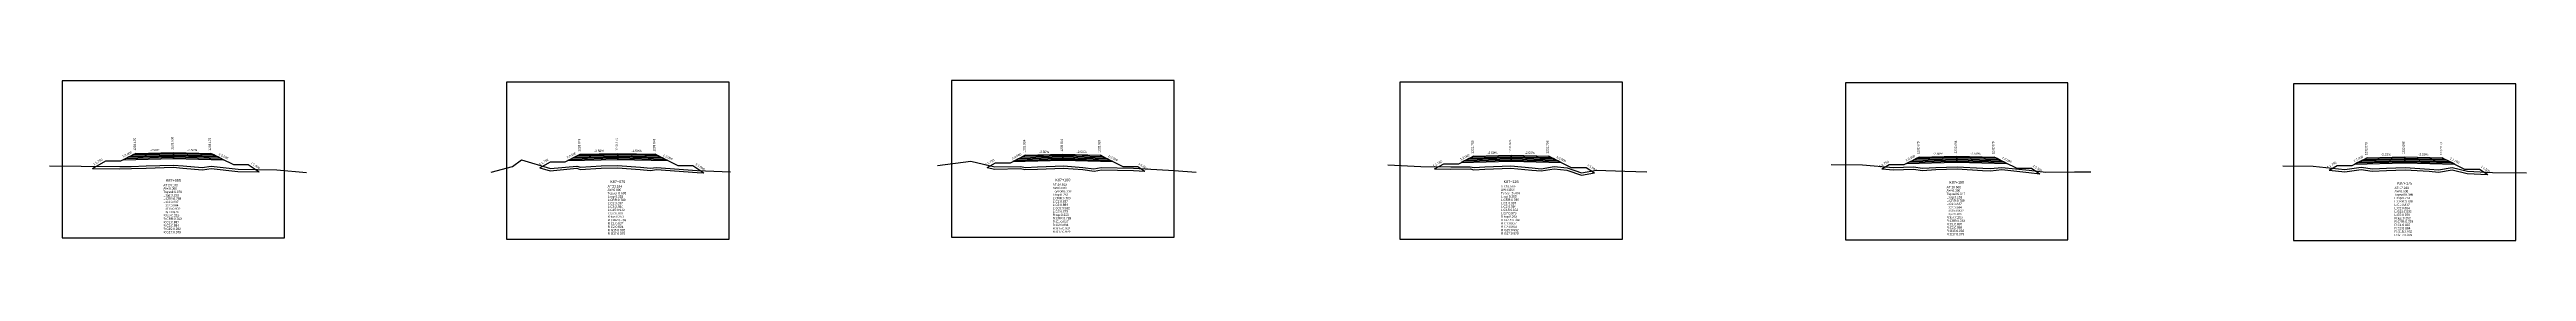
# Model space of a CAD drawing. Extents: x -7 to 78429, y 1189 to 1262.
# Drawn here: x 3635.9 to 3966.5, y 1221.5 to 1242.9 of the extents above; entities that cross this region are included whole.
import ezdxf
from ezdxf.enums import TextEntityAlignment as Align

# ---------------------------------------------------------------- set-up
doc = ezdxf.new("R2010")
doc.units = 0

msp = doc.modelspace()

# ---------------------------------------------------------------- linework, layer by layer
at = {"layer": 'A4_BORDER', "color": 7}
for points in [[(3637.628, 1221.872), (3667.328, 1221.872), (3667.328, 1242.872), (3637.628, 1242.872), (3637.628, 1221.872)], [(3696.939, 1221.701), (3726.639, 1221.701), (3726.639, 1242.701), (3696.939, 1242.701), (3696.939, 1221.701)], [(3756.344, 1221.943), (3786.044, 1221.943), (3786.044, 1242.943), (3756.344, 1242.943), (3756.344, 1221.943)], [(3816.176, 1221.709), (3845.876, 1221.709), (3845.876, 1242.709), (3816.176, 1242.709), (3816.176, 1221.709)], [(3875.652, 1221.606), (3905.352, 1221.606), (3905.352, 1242.606), (3875.652, 1242.606), (3875.652, 1221.606)], [(3935.44, 1221.501), (3965.14, 1221.501), (3965.14, 1242.501), (3935.44, 1242.501), (3935.44, 1221.501)]]:
    msp.add_lwpolyline(points, dxfattribs=at)
at = {"layer": 'CLEAR_GROUND', "color": 8}
for points in [[(3641.7, 1231.159), (3645.323, 1231.114), (3646.867, 1231.137), (3648.848, 1231.193), (3652.466, 1231.308), (3653.754, 1231.214), (3656.344, 1230.981), (3657.515, 1231.155), (3661.084, 1230.755), (3663.908, 1230.722)], [(3701.4, 1231.255), (3702.757, 1230.836), (3706.316, 1231.174), (3706.777, 1231.039), (3709.578, 1231.196), (3711.749, 1231.258), (3714.789, 1231.011), (3716.145, 1230.905), (3716.971, 1230.995), (3722.366, 1230.594), (3723.286, 1230.551)], [(3761.1, 1231.299), (3762.101, 1231.055), (3765.561, 1231.133), (3766.117, 1231.006), (3767.816, 1231.055), (3771.299, 1231.208), (3773.842, 1231.005), (3775.353, 1230.813), (3776.342, 1230.973), (3780.607, 1230.883), (3782.14, 1230.793)], [(3820.8, 1231.098), (3822.995, 1231.07), (3825.541, 1231.091), (3826.049, 1230.992), (3827.535, 1231.06), (3830.994, 1231.191), (3833.784, 1230.944), (3835.054, 1230.826), (3836.783, 1231.117), (3838.448, 1230.945), (3840.398, 1230.245), (3842.134, 1230.559)], [(3880.5, 1231.106), (3882.042, 1230.975), (3884.711, 1231.054), (3885.931, 1230.894), (3887.728, 1231.001), (3890.556, 1231.094), (3893.958, 1230.897), (3894.994, 1230.828), (3896.541, 1231.002), (3900.133, 1230.616), (3901.587, 1230.456)], [(3940.2, 1230.95), (3942.313, 1230.722), (3944.489, 1231.01), (3945.963, 1230.813), (3947.865, 1230.905), (3950.368, 1230.99), (3953.572, 1230.775), (3954.801, 1230.65), (3956.635, 1230.969), (3958.628, 1230.503), (3961.372, 1230.351)]]:
    msp.add_lwpolyline(points, dxfattribs=at)
at = {"layer": 'DESIGN_ROAD_TRIMMED', "color": 1}
for points in [[(3641.7, 1231.159), (3643.478, 1232.175), (3645.478, 1232.175), (3647.478, 1233.175), (3647.478, 1233.175), (3647.373, 1233.122), (3647.373, 1233.122), (3647.057, 1232.964), (3647.057, 1232.964), (3646.741, 1232.807), (3646.741, 1232.807), (3646.426, 1232.649), (3646.426, 1232.649), (3646.11, 1232.491), (3646.11, 1232.491), (3645.794, 1232.333), (3652.478, 1232.5), (3652.478, 1232.65), (3652.478, 1232.65), (3652.478, 1232.8), (3652.478, 1232.8), (3652.478, 1232.95), (3652.478, 1232.95), (3652.478, 1233.1), (3652.478, 1233.1), (3652.478, 1233.25), (3652.478, 1233.25), (3652.478, 1233.3), (3652.478, 1233.3), (3652.478, 1233.3), (3652.478, 1233.3), (3652.478, 1233.3), (3652.478, 1233.25), (3652.478, 1233.25), (3652.478, 1233.1), (3652.478, 1233.1), (3652.478, 1232.95), (3652.478, 1232.95), (3652.478, 1232.8), (3652.478, 1232.8), (3652.478, 1232.65), (3652.478, 1232.65), (3652.478, 1232.5), (3659.162, 1232.333), (3658.847, 1232.491), (3658.847, 1232.491), (3658.531, 1232.649), (3658.531, 1232.649), (3658.215, 1232.807), (3658.215, 1232.807), (3657.899, 1232.964), (3657.899, 1232.964), (3657.583, 1233.122), (3657.583, 1233.122), (3657.478, 1233.175), (3657.478, 1233.175), (3660.478, 1231.675), (3662.478, 1231.675), (3663.908, 1230.722)], [(3701.4, 1231.255), (3702.789, 1232.049), (3704.789, 1232.049), (3706.789, 1233.049), (3706.789, 1233.049), (3706.684, 1232.996), (3706.684, 1232.996), (3706.368, 1232.838), (3706.368, 1232.838), (3706.052, 1232.681), (3706.052, 1232.681), (3705.736, 1232.523), (3705.736, 1232.523), (3705.42, 1232.365), (3705.42, 1232.365), (3705.105, 1232.207), (3711.789, 1232.374), (3711.789, 1232.524), (3711.789, 1232.524), (3711.789, 1232.674), (3711.789, 1232.674), (3711.789, 1232.824), (3711.789, 1232.824), (3711.789, 1232.974), (3711.789, 1232.974), (3711.789, 1233.124), (3711.789, 1233.124), (3711.789, 1233.174), (3711.789, 1233.174), (3711.789, 1233.174), (3711.789, 1233.174), (3711.789, 1233.174), (3711.789, 1233.124), (3711.789, 1233.124), (3711.789, 1232.974), (3711.789, 1232.974), (3711.789, 1232.824), (3711.789, 1232.824), (3711.789, 1232.674), (3711.789, 1232.674), (3711.789, 1232.524), (3711.789, 1232.524), (3711.789, 1232.374), (3718.473, 1232.207), (3718.157, 1232.365), (3718.157, 1232.365), (3717.841, 1232.523), (3717.841, 1232.523), (3717.526, 1232.681), (3717.526, 1232.681), (3717.21, 1232.838), (3717.21, 1232.838), (3716.894, 1232.996), (3716.894, 1232.996), (3716.789, 1233.049), (3716.789, 1233.049), (3719.789, 1231.549), (3721.789, 1231.549), (3723.286, 1230.551)], [(3761.1, 1231.299), (3762.194, 1231.924), (3764.194, 1231.924), (3766.194, 1232.924), (3766.194, 1232.924), (3766.088, 1232.871), (3766.088, 1232.871), (3765.773, 1232.713), (3765.773, 1232.713), (3765.457, 1232.556), (3765.457, 1232.556), (3765.141, 1232.398), (3765.141, 1232.398), (3764.825, 1232.24), (3764.825, 1232.24), (3764.509, 1232.082), (3771.194, 1232.249), (3771.194, 1232.399), (3771.194, 1232.399), (3771.194, 1232.549), (3771.194, 1232.549), (3771.194, 1232.699), (3771.194, 1232.699), (3771.194, 1232.849), (3771.194, 1232.849), (3771.194, 1232.999), (3771.194, 1232.999), (3771.194, 1233.049), (3771.194, 1233.049), (3771.194, 1233.049), (3771.194, 1233.049), (3771.194, 1233.049), (3771.194, 1232.999), (3771.194, 1232.999), (3771.194, 1232.849), (3771.194, 1232.849), (3771.194, 1232.699), (3771.194, 1232.699), (3771.194, 1232.549), (3771.194, 1232.549), (3771.194, 1232.399), (3771.194, 1232.399), (3771.194, 1232.249), (3777.878, 1232.082), (3777.562, 1232.24), (3777.562, 1232.24), (3777.246, 1232.398), (3777.246, 1232.398), (3776.93, 1232.556), (3776.93, 1232.556), (3776.615, 1232.713), (3776.615, 1232.713), (3776.299, 1232.871), (3776.299, 1232.871), (3776.194, 1232.924), (3776.194, 1232.924), (3779.194, 1231.424), (3781.194, 1231.424), (3782.14, 1230.793)], [(3820.8, 1231.098), (3822.026, 1231.798), (3824.026, 1231.798), (3826.026, 1232.798), (3826.026, 1232.798), (3825.92, 1232.745), (3825.92, 1232.745), (3825.605, 1232.587), (3825.605, 1232.587), (3825.289, 1232.43), (3825.289, 1232.43), (3824.973, 1232.272), (3824.973, 1232.272), (3824.657, 1232.114), (3824.657, 1232.114), (3824.341, 1231.956), (3831.026, 1232.123), (3831.026, 1232.273), (3831.026, 1232.273), (3831.026, 1232.423), (3831.026, 1232.423), (3831.026, 1232.573), (3831.026, 1232.573), (3831.026, 1232.723), (3831.026, 1232.723), (3831.026, 1232.873), (3831.026, 1232.873), (3831.026, 1232.923), (3831.026, 1232.923), (3831.026, 1232.923), (3831.026, 1232.923), (3831.026, 1232.923), (3831.026, 1232.873), (3831.026, 1232.873), (3831.026, 1232.723), (3831.026, 1232.723), (3831.026, 1232.573), (3831.026, 1232.573), (3831.026, 1232.423), (3831.026, 1232.423), (3831.026, 1232.273), (3831.026, 1232.273), (3831.026, 1232.123), (3837.71, 1231.956), (3837.394, 1232.114), (3837.394, 1232.114), (3837.078, 1232.272), (3837.078, 1232.272), (3836.762, 1232.43), (3836.762, 1232.43), (3836.447, 1232.587), (3836.447, 1232.587), (3836.131, 1232.745), (3836.131, 1232.745), (3836.026, 1232.798), (3836.026, 1232.798), (3839.026, 1231.298), (3841.026, 1231.298), (3842.134, 1230.559)], [(3880.5, 1231.106), (3881.502, 1231.679), (3883.502, 1231.679), (3885.502, 1232.679), (3885.502, 1232.679), (3885.397, 1232.626), (3885.397, 1232.626), (3885.081, 1232.468), (3885.081, 1232.468), (3884.765, 1232.311), (3884.765, 1232.311), (3884.45, 1232.153), (3884.45, 1232.153), (3884.134, 1231.995), (3884.134, 1231.995), (3883.818, 1231.837), (3890.502, 1232.004), (3890.502, 1232.154), (3890.502, 1232.154), (3890.502, 1232.304), (3890.502, 1232.304), (3890.502, 1232.454), (3890.502, 1232.454), (3890.502, 1232.604), (3890.502, 1232.604), (3890.502, 1232.754), (3890.502, 1232.754), (3890.502, 1232.804), (3890.502, 1232.804), (3890.502, 1232.804), (3890.502, 1232.804), (3890.502, 1232.804), (3890.502, 1232.754), (3890.502, 1232.754), (3890.502, 1232.604), (3890.502, 1232.604), (3890.502, 1232.454), (3890.502, 1232.454), (3890.502, 1232.304), (3890.502, 1232.304), (3890.502, 1232.154), (3890.502, 1232.154), (3890.502, 1232.004), (3897.187, 1231.837), (3896.871, 1231.995), (3896.871, 1231.995), (3896.555, 1232.153), (3896.555, 1232.153), (3896.239, 1232.311), (3896.239, 1232.311), (3895.923, 1232.468), (3895.923, 1232.468), (3895.608, 1232.626), (3895.608, 1232.626), (3895.502, 1232.679), (3895.502, 1232.679), (3898.502, 1231.179), (3900.502, 1231.179), (3901.587, 1230.456)], [(3940.2, 1230.95), (3941.29, 1231.573), (3943.29, 1231.573), (3945.29, 1232.573), (3945.29, 1232.573), (3945.184, 1232.52), (3945.184, 1232.52), (3944.868, 1232.362), (3944.868, 1232.362), (3944.553, 1232.205), (3944.553, 1232.205), (3944.237, 1232.047), (3944.237, 1232.047), (3943.921, 1231.889), (3943.921, 1231.889), (3943.605, 1231.731), (3950.29, 1231.898), (3950.29, 1232.048), (3950.29, 1232.048), (3950.29, 1232.198), (3950.29, 1232.198), (3950.29, 1232.348), (3950.29, 1232.348), (3950.29, 1232.498), (3950.29, 1232.498), (3950.29, 1232.648), (3950.29, 1232.648), (3950.29, 1232.698), (3950.29, 1232.698), (3950.29, 1232.698), (3950.29, 1232.698), (3950.29, 1232.698), (3950.29, 1232.648), (3950.29, 1232.648), (3950.29, 1232.498), (3950.29, 1232.498), (3950.29, 1232.348), (3950.29, 1232.348), (3950.29, 1232.198), (3950.29, 1232.198), (3950.29, 1232.048), (3950.29, 1232.048), (3950.29, 1231.898), (3956.974, 1231.731), (3956.658, 1231.889), (3956.658, 1231.889), (3956.342, 1232.047), (3956.342, 1232.047), (3956.026, 1232.205), (3956.026, 1232.205), (3955.711, 1232.362), (3955.711, 1232.362), (3955.395, 1232.52), (3955.395, 1232.52), (3955.29, 1232.573), (3955.29, 1232.573), (3958.29, 1231.073), (3960.29, 1231.073), (3961.372, 1230.351)]]:
    msp.add_lwpolyline(points, dxfattribs=at)
at = {"layer": 'FINISHED_ROAD', "color": 2}
for points in [[(3643.478, 1232.175), (3645.478, 1232.175), (3647.478, 1233.175), (3647.478, 1233.175), (3652.478, 1233.3), (3657.478, 1233.175), (3657.478, 1233.175), (3660.478, 1231.675), (3662.478, 1231.675)], [(3702.789, 1232.049), (3704.789, 1232.049), (3706.789, 1233.049), (3706.789, 1233.049), (3711.789, 1233.174), (3716.789, 1233.049), (3716.789, 1233.049), (3719.789, 1231.549), (3721.789, 1231.549)], [(3762.194, 1231.924), (3764.194, 1231.924), (3766.194, 1232.924), (3766.194, 1232.924), (3771.194, 1233.049), (3776.194, 1232.924), (3776.194, 1232.924), (3779.194, 1231.424), (3781.194, 1231.424)], [(3822.026, 1231.798), (3824.026, 1231.798), (3826.026, 1232.798), (3826.026, 1232.798), (3831.026, 1232.923), (3836.026, 1232.798), (3836.026, 1232.798), (3839.026, 1231.298), (3841.026, 1231.298)], [(3881.502, 1231.679), (3883.502, 1231.679), (3885.502, 1232.679), (3885.502, 1232.679), (3890.502, 1232.804), (3895.502, 1232.679), (3895.502, 1232.679), (3898.502, 1231.179), (3900.502, 1231.179)], [(3941.29, 1231.573), (3943.29, 1231.573), (3945.29, 1232.573), (3945.29, 1232.573), (3950.29, 1232.698), (3955.29, 1232.573), (3955.29, 1232.573), (3958.29, 1231.073), (3960.29, 1231.073)]]:
    msp.add_lwpolyline(points, dxfattribs=at)
at = {"layer": 'LAYER_0', "color": 4}
for points in [[(3647.478, 1233.175), (3647.373, 1233.122), (3652.478, 1233.25), (3652.478, 1233.3)], [(3706.789, 1233.049), (3706.684, 1232.996), (3711.789, 1233.124), (3711.789, 1233.174)], [(3766.194, 1232.924), (3766.088, 1232.871), (3771.194, 1232.999), (3771.194, 1233.049)], [(3826.026, 1232.798), (3825.92, 1232.745), (3831.026, 1232.873), (3831.026, 1232.923)], [(3885.502, 1232.679), (3885.397, 1232.626), (3890.502, 1232.754), (3890.502, 1232.804)], [(3945.29, 1232.573), (3945.184, 1232.52), (3950.29, 1232.648), (3950.29, 1232.698)]]:
    msp.add_lwpolyline(points, dxfattribs=at)
at = {"layer": 'LAYER_1', "color": 4}
for points in [[(3647.373, 1233.122), (3647.057, 1232.964), (3652.478, 1233.1), (3652.478, 1233.25)], [(3706.684, 1232.996), (3706.368, 1232.838), (3711.789, 1232.974), (3711.789, 1233.124)], [(3766.088, 1232.871), (3765.773, 1232.713), (3771.194, 1232.849), (3771.194, 1232.999)], [(3825.92, 1232.745), (3825.605, 1232.587), (3831.026, 1232.723), (3831.026, 1232.873)], [(3885.397, 1232.626), (3885.081, 1232.468), (3890.502, 1232.604), (3890.502, 1232.754)], [(3945.184, 1232.52), (3944.868, 1232.362), (3950.29, 1232.498), (3950.29, 1232.648)]]:
    msp.add_lwpolyline(points, dxfattribs=at)
at = {"layer": 'LAYER_10', "color": 6}
for points in [[(3658.531, 1232.649), (3658.847, 1232.491), (3652.478, 1232.65), (3652.478, 1232.8)], [(3717.841, 1232.523), (3718.157, 1232.365), (3711.789, 1232.524), (3711.789, 1232.674)], [(3777.246, 1232.398), (3777.562, 1232.24), (3771.194, 1232.399), (3771.194, 1232.549)], [(3837.078, 1232.272), (3837.394, 1232.114), (3831.026, 1232.273), (3831.026, 1232.423)], [(3896.555, 1232.153), (3896.871, 1231.995), (3890.502, 1232.154), (3890.502, 1232.304)], [(3956.342, 1232.047), (3956.658, 1231.889), (3950.29, 1232.048), (3950.29, 1232.198)]]:
    msp.add_lwpolyline(points, dxfattribs=at)
at = {"layer": 'LAYER_11', "color": 6}
for points in [[(3658.847, 1232.491), (3659.162, 1232.333), (3652.478, 1232.5), (3652.478, 1232.65)], [(3718.157, 1232.365), (3718.473, 1232.207), (3711.789, 1232.374), (3711.789, 1232.524)], [(3777.562, 1232.24), (3777.878, 1232.082), (3771.194, 1232.249), (3771.194, 1232.399)], [(3837.394, 1232.114), (3837.71, 1231.956), (3831.026, 1232.123), (3831.026, 1232.273)], [(3896.871, 1231.995), (3897.187, 1231.837), (3890.502, 1232.004), (3890.502, 1232.154)], [(3956.658, 1231.889), (3956.974, 1231.731), (3950.29, 1231.898), (3950.29, 1232.048)]]:
    msp.add_lwpolyline(points, dxfattribs=at)
at = {"layer": 'LAYER_2', "color": 4}
for points in [[(3647.057, 1232.964), (3646.741, 1232.807), (3652.478, 1232.95), (3652.478, 1233.1)], [(3706.368, 1232.838), (3706.052, 1232.681), (3711.789, 1232.824), (3711.789, 1232.974)], [(3765.773, 1232.713), (3765.457, 1232.556), (3771.194, 1232.699), (3771.194, 1232.849)], [(3825.605, 1232.587), (3825.289, 1232.43), (3831.026, 1232.573), (3831.026, 1232.723)], [(3885.081, 1232.468), (3884.765, 1232.311), (3890.502, 1232.454), (3890.502, 1232.604)], [(3944.868, 1232.362), (3944.553, 1232.205), (3950.29, 1232.348), (3950.29, 1232.498)]]:
    msp.add_lwpolyline(points, dxfattribs=at)
at = {"layer": 'LAYER_3', "color": 4}
for points in [[(3646.741, 1232.807), (3646.426, 1232.649), (3652.478, 1232.8), (3652.478, 1232.95)], [(3706.052, 1232.681), (3705.736, 1232.523), (3711.789, 1232.674), (3711.789, 1232.824)], [(3765.457, 1232.556), (3765.141, 1232.398), (3771.194, 1232.549), (3771.194, 1232.699)], [(3825.289, 1232.43), (3824.973, 1232.272), (3831.026, 1232.423), (3831.026, 1232.573)], [(3884.765, 1232.311), (3884.45, 1232.153), (3890.502, 1232.304), (3890.502, 1232.454)], [(3944.553, 1232.205), (3944.237, 1232.047), (3950.29, 1232.198), (3950.29, 1232.348)]]:
    msp.add_lwpolyline(points, dxfattribs=at)
at = {"layer": 'LAYER_4', "color": 4}
for points in [[(3646.426, 1232.649), (3646.11, 1232.491), (3652.478, 1232.65), (3652.478, 1232.8)], [(3705.736, 1232.523), (3705.42, 1232.365), (3711.789, 1232.524), (3711.789, 1232.674)], [(3765.141, 1232.398), (3764.825, 1232.24), (3771.194, 1232.399), (3771.194, 1232.549)], [(3824.973, 1232.272), (3824.657, 1232.114), (3831.026, 1232.273), (3831.026, 1232.423)], [(3884.45, 1232.153), (3884.134, 1231.995), (3890.502, 1232.154), (3890.502, 1232.304)], [(3944.237, 1232.047), (3943.921, 1231.889), (3950.29, 1232.048), (3950.29, 1232.198)]]:
    msp.add_lwpolyline(points, dxfattribs=at)
at = {"layer": 'LAYER_5', "color": 4}
for points in [[(3646.11, 1232.491), (3645.794, 1232.333), (3652.478, 1232.5), (3652.478, 1232.65)], [(3705.42, 1232.365), (3705.105, 1232.207), (3711.789, 1232.374), (3711.789, 1232.524)], [(3764.825, 1232.24), (3764.509, 1232.082), (3771.194, 1232.249), (3771.194, 1232.399)], [(3824.657, 1232.114), (3824.341, 1231.956), (3831.026, 1232.123), (3831.026, 1232.273)], [(3884.134, 1231.995), (3883.818, 1231.837), (3890.502, 1232.004), (3890.502, 1232.154)], [(3943.921, 1231.889), (3943.605, 1231.731), (3950.29, 1231.898), (3950.29, 1232.048)]]:
    msp.add_lwpolyline(points, dxfattribs=at)
at = {"layer": 'LAYER_6', "color": 6}
for points in [[(3657.478, 1233.175), (3657.583, 1233.122), (3652.478, 1233.25), (3652.478, 1233.3)], [(3716.789, 1233.049), (3716.894, 1232.996), (3711.789, 1233.124), (3711.789, 1233.174)], [(3776.194, 1232.924), (3776.299, 1232.871), (3771.194, 1232.999), (3771.194, 1233.049)], [(3836.026, 1232.798), (3836.131, 1232.745), (3831.026, 1232.873), (3831.026, 1232.923)], [(3895.502, 1232.679), (3895.608, 1232.626), (3890.502, 1232.754), (3890.502, 1232.804)], [(3955.29, 1232.573), (3955.395, 1232.52), (3950.29, 1232.648), (3950.29, 1232.698)]]:
    msp.add_lwpolyline(points, dxfattribs=at)
at = {"layer": 'LAYER_7', "color": 6}
for points in [[(3657.583, 1233.122), (3657.899, 1232.964), (3652.478, 1233.1), (3652.478, 1233.25)], [(3716.894, 1232.996), (3717.21, 1232.838), (3711.789, 1232.974), (3711.789, 1233.124)], [(3776.299, 1232.871), (3776.615, 1232.713), (3771.194, 1232.849), (3771.194, 1232.999)], [(3836.131, 1232.745), (3836.447, 1232.587), (3831.026, 1232.723), (3831.026, 1232.873)], [(3895.608, 1232.626), (3895.923, 1232.468), (3890.502, 1232.604), (3890.502, 1232.754)], [(3955.395, 1232.52), (3955.711, 1232.362), (3950.29, 1232.498), (3950.29, 1232.648)]]:
    msp.add_lwpolyline(points, dxfattribs=at)
at = {"layer": 'LAYER_8', "color": 6}
for points in [[(3657.899, 1232.964), (3658.215, 1232.807), (3652.478, 1232.95), (3652.478, 1233.1)], [(3717.21, 1232.838), (3717.526, 1232.681), (3711.789, 1232.824), (3711.789, 1232.974)], [(3776.615, 1232.713), (3776.93, 1232.556), (3771.194, 1232.699), (3771.194, 1232.849)], [(3836.447, 1232.587), (3836.762, 1232.43), (3831.026, 1232.573), (3831.026, 1232.723)], [(3895.923, 1232.468), (3896.239, 1232.311), (3890.502, 1232.454), (3890.502, 1232.604)], [(3955.711, 1232.362), (3956.026, 1232.205), (3950.29, 1232.348), (3950.29, 1232.498)]]:
    msp.add_lwpolyline(points, dxfattribs=at)
at = {"layer": 'LAYER_9', "color": 6}
for points in [[(3658.215, 1232.807), (3658.531, 1232.649), (3652.478, 1232.8), (3652.478, 1232.95)], [(3717.526, 1232.681), (3717.841, 1232.523), (3711.789, 1232.674), (3711.789, 1232.824)], [(3776.93, 1232.556), (3777.246, 1232.398), (3771.194, 1232.549), (3771.194, 1232.699)], [(3836.762, 1232.43), (3837.078, 1232.272), (3831.026, 1232.423), (3831.026, 1232.573)], [(3896.239, 1232.311), (3896.555, 1232.153), (3890.502, 1232.304), (3890.502, 1232.454)], [(3956.026, 1232.205), (3956.342, 1232.047), (3950.29, 1232.198), (3950.29, 1232.348)]]:
    msp.add_lwpolyline(points, dxfattribs=at)
at = {"layer": 'NATURAL_GROUND', "color": 3}
for points in [[(3635.946, 1231.523), (3640.163, 1231.478), (3645.322, 1231.414), (3646.86, 1231.437), (3648.839, 1231.493), (3652.472, 1231.608), (3653.778, 1231.513), (3656.335, 1231.283), (3657.509, 1231.457), (3661.102, 1231.055), (3666.275, 1230.994), (3670.221, 1230.634)], [(3694.898, 1230.664), (3697.722, 1231.437), (3698.945, 1232.329), (3702.788, 1231.14), (3706.345, 1231.478), (3706.812, 1231.341), (3709.565, 1231.496), (3711.757, 1231.558), (3714.813, 1231.31), (3716.141, 1231.206), (3716.966, 1231.296), (3722.384, 1230.893), (3726.821, 1230.689)], [(3754.481, 1231.574), (3758.916, 1232.14), (3762.134, 1231.356), (3765.592, 1231.434), (3766.147, 1231.307), (3767.805, 1231.355), (3771.305, 1231.509), (3773.873, 1231.303), (3775.348, 1231.116), (3776.321, 1231.274), (3780.619, 1231.183), (3786.064, 1230.863), (3789.009, 1230.664)], [(3814.552, 1231.63), (3818.953, 1231.421), (3822.996, 1231.37), (3825.569, 1231.391), (3826.072, 1231.293), (3827.523, 1231.36), (3831.002, 1231.491), (3833.812, 1231.243), (3835.043, 1231.128), (3836.774, 1231.42), (3838.516, 1231.24), (3840.424, 1230.555), (3842.427, 1230.917), (3846.191, 1230.775), (3849.152, 1230.708)], [(3873.722, 1231.677), (3877.938, 1231.626), (3882.05, 1231.275), (3884.726, 1231.355), (3885.941, 1231.195), (3887.714, 1231.301), (3890.559, 1231.394), (3893.976, 1231.196), (3894.987, 1231.129), (3896.54, 1231.304), (3900.165, 1230.914), (3902.376, 1230.671), (3906.224, 1230.706), (3908.406, 1230.706)], [(3934.045, 1231.518), (3938.085, 1231.481), (3942.31, 1231.024), (3944.49, 1231.313), (3945.976, 1231.114), (3947.853, 1231.205), (3950.373, 1231.29), (3953.598, 1231.074), (3954.791, 1230.953), (3956.644, 1231.275), (3958.671, 1230.801), (3962.033, 1230.615), (3966.544, 1230.565)]]:
    msp.add_lwpolyline(points, dxfattribs=at)
at = {"layer": 'STRUCTURE_LEFT', "color": 4}
for points in [[(3647.478, 1233.175), (3647.373, 1233.122), (3647.373, 1233.122), (3647.057, 1232.964), (3647.057, 1232.964), (3646.741, 1232.807), (3646.741, 1232.807), (3646.426, 1232.649), (3646.426, 1232.649), (3646.11, 1232.491), (3646.11, 1232.491), (3645.794, 1232.333), (3652.478, 1232.5), (3652.478, 1232.65), (3652.478, 1232.65), (3652.478, 1232.8), (3652.478, 1232.8), (3652.478, 1232.95), (3652.478, 1232.95), (3652.478, 1233.1), (3652.478, 1233.1), (3652.478, 1233.25), (3652.478, 1233.25), (3652.478, 1233.3), (3652.478, 1233.3)], [(3706.789, 1233.049), (3706.684, 1232.996), (3706.684, 1232.996), (3706.368, 1232.838), (3706.368, 1232.838), (3706.052, 1232.681), (3706.052, 1232.681), (3705.736, 1232.523), (3705.736, 1232.523), (3705.42, 1232.365), (3705.42, 1232.365), (3705.105, 1232.207), (3711.789, 1232.374), (3711.789, 1232.524), (3711.789, 1232.524), (3711.789, 1232.674), (3711.789, 1232.674), (3711.789, 1232.824), (3711.789, 1232.824), (3711.789, 1232.974), (3711.789, 1232.974), (3711.789, 1233.124), (3711.789, 1233.124), (3711.789, 1233.174), (3711.789, 1233.174)], [(3766.194, 1232.924), (3766.088, 1232.871), (3766.088, 1232.871), (3765.773, 1232.713), (3765.773, 1232.713), (3765.457, 1232.556), (3765.457, 1232.556), (3765.141, 1232.398), (3765.141, 1232.398), (3764.825, 1232.24), (3764.825, 1232.24), (3764.509, 1232.082), (3771.194, 1232.249), (3771.194, 1232.399), (3771.194, 1232.399), (3771.194, 1232.549), (3771.194, 1232.549), (3771.194, 1232.699), (3771.194, 1232.699), (3771.194, 1232.849), (3771.194, 1232.849), (3771.194, 1232.999), (3771.194, 1232.999), (3771.194, 1233.049), (3771.194, 1233.049)], [(3826.026, 1232.798), (3825.92, 1232.745), (3825.92, 1232.745), (3825.605, 1232.587), (3825.605, 1232.587), (3825.289, 1232.43), (3825.289, 1232.43), (3824.973, 1232.272), (3824.973, 1232.272), (3824.657, 1232.114), (3824.657, 1232.114), (3824.341, 1231.956), (3831.026, 1232.123), (3831.026, 1232.273), (3831.026, 1232.273), (3831.026, 1232.423), (3831.026, 1232.423), (3831.026, 1232.573), (3831.026, 1232.573), (3831.026, 1232.723), (3831.026, 1232.723), (3831.026, 1232.873), (3831.026, 1232.873), (3831.026, 1232.923), (3831.026, 1232.923)], [(3885.502, 1232.679), (3885.397, 1232.626), (3885.397, 1232.626), (3885.081, 1232.468), (3885.081, 1232.468), (3884.765, 1232.311), (3884.765, 1232.311), (3884.45, 1232.153), (3884.45, 1232.153), (3884.134, 1231.995), (3884.134, 1231.995), (3883.818, 1231.837), (3890.502, 1232.004), (3890.502, 1232.154), (3890.502, 1232.154), (3890.502, 1232.304), (3890.502, 1232.304), (3890.502, 1232.454), (3890.502, 1232.454), (3890.502, 1232.604), (3890.502, 1232.604), (3890.502, 1232.754), (3890.502, 1232.754), (3890.502, 1232.804), (3890.502, 1232.804)], [(3945.29, 1232.573), (3945.184, 1232.52), (3945.184, 1232.52), (3944.868, 1232.362), (3944.868, 1232.362), (3944.553, 1232.205), (3944.553, 1232.205), (3944.237, 1232.047), (3944.237, 1232.047), (3943.921, 1231.889), (3943.921, 1231.889), (3943.605, 1231.731), (3950.29, 1231.898), (3950.29, 1232.048), (3950.29, 1232.048), (3950.29, 1232.198), (3950.29, 1232.198), (3950.29, 1232.348), (3950.29, 1232.348), (3950.29, 1232.498), (3950.29, 1232.498), (3950.29, 1232.648), (3950.29, 1232.648), (3950.29, 1232.698), (3950.29, 1232.698)]]:
    msp.add_lwpolyline(points, dxfattribs=at)
at = {"layer": 'STRUCTURE_RIGHT', "color": 6}
for points in [[(3652.478, 1233.3), (3652.478, 1233.3), (3652.478, 1233.25), (3652.478, 1233.25), (3652.478, 1233.1), (3652.478, 1233.1), (3652.478, 1232.95), (3652.478, 1232.95), (3652.478, 1232.8), (3652.478, 1232.8), (3652.478, 1232.65), (3652.478, 1232.65), (3652.478, 1232.5), (3659.162, 1232.333), (3658.847, 1232.491), (3658.847, 1232.491), (3658.531, 1232.649), (3658.531, 1232.649), (3658.215, 1232.807), (3658.215, 1232.807), (3657.899, 1232.964), (3657.899, 1232.964), (3657.583, 1233.122), (3657.583, 1233.122), (3657.478, 1233.175)], [(3711.789, 1233.174), (3711.789, 1233.174), (3711.789, 1233.124), (3711.789, 1233.124), (3711.789, 1232.974), (3711.789, 1232.974), (3711.789, 1232.824), (3711.789, 1232.824), (3711.789, 1232.674), (3711.789, 1232.674), (3711.789, 1232.524), (3711.789, 1232.524), (3711.789, 1232.374), (3718.473, 1232.207), (3718.157, 1232.365), (3718.157, 1232.365), (3717.841, 1232.523), (3717.841, 1232.523), (3717.526, 1232.681), (3717.526, 1232.681), (3717.21, 1232.838), (3717.21, 1232.838), (3716.894, 1232.996), (3716.894, 1232.996), (3716.789, 1233.049)], [(3771.194, 1233.049), (3771.194, 1233.049), (3771.194, 1232.999), (3771.194, 1232.999), (3771.194, 1232.849), (3771.194, 1232.849), (3771.194, 1232.699), (3771.194, 1232.699), (3771.194, 1232.549), (3771.194, 1232.549), (3771.194, 1232.399), (3771.194, 1232.399), (3771.194, 1232.249), (3777.878, 1232.082), (3777.562, 1232.24), (3777.562, 1232.24), (3777.246, 1232.398), (3777.246, 1232.398), (3776.93, 1232.556), (3776.93, 1232.556), (3776.615, 1232.713), (3776.615, 1232.713), (3776.299, 1232.871), (3776.299, 1232.871), (3776.194, 1232.924)], [(3831.026, 1232.923), (3831.026, 1232.923), (3831.026, 1232.873), (3831.026, 1232.873), (3831.026, 1232.723), (3831.026, 1232.723), (3831.026, 1232.573), (3831.026, 1232.573), (3831.026, 1232.423), (3831.026, 1232.423), (3831.026, 1232.273), (3831.026, 1232.273), (3831.026, 1232.123), (3837.71, 1231.956), (3837.394, 1232.114), (3837.394, 1232.114), (3837.078, 1232.272), (3837.078, 1232.272), (3836.762, 1232.43), (3836.762, 1232.43), (3836.447, 1232.587), (3836.447, 1232.587), (3836.131, 1232.745), (3836.131, 1232.745), (3836.026, 1232.798)], [(3890.502, 1232.804), (3890.502, 1232.804), (3890.502, 1232.754), (3890.502, 1232.754), (3890.502, 1232.604), (3890.502, 1232.604), (3890.502, 1232.454), (3890.502, 1232.454), (3890.502, 1232.304), (3890.502, 1232.304), (3890.502, 1232.154), (3890.502, 1232.154), (3890.502, 1232.004), (3897.187, 1231.837), (3896.871, 1231.995), (3896.871, 1231.995), (3896.555, 1232.153), (3896.555, 1232.153), (3896.239, 1232.311), (3896.239, 1232.311), (3895.923, 1232.468), (3895.923, 1232.468), (3895.608, 1232.626), (3895.608, 1232.626), (3895.502, 1232.679)], [(3950.29, 1232.698), (3950.29, 1232.698), (3950.29, 1232.648), (3950.29, 1232.648), (3950.29, 1232.498), (3950.29, 1232.498), (3950.29, 1232.348), (3950.29, 1232.348), (3950.29, 1232.198), (3950.29, 1232.198), (3950.29, 1232.048), (3950.29, 1232.048), (3950.29, 1231.898), (3956.974, 1231.731), (3956.658, 1231.889), (3956.658, 1231.889), (3956.342, 1232.047), (3956.342, 1232.047), (3956.026, 1232.205), (3956.026, 1232.205), (3955.711, 1232.362), (3955.711, 1232.362), (3955.395, 1232.52), (3955.395, 1232.52), (3955.29, 1232.573)]]:
    msp.add_lwpolyline(points, dxfattribs=at)

# ---------------------------------------------------------------- texts
at = {"layer": 'INFO_TEXT'}
for s, p in [('AT:24.133', (3651.128, 1228.772)), ('AW:0.000', (3651.128, 1228.322)), ('Topsoil:6.678', (3651.128, 1227.872)), ('L:top:0.253', (3651.128, 1227.422)), ('L:CRR:0.789', (3651.128, 1226.972)), ('L:C1:0.837', (3651.128, 1226.522)), ('AT:23.184', (3710.439, 1228.601)), ('AW:0.000', (3710.439, 1228.151)), ('Topsoil:6.608', (3710.439, 1227.701)), ('L:top:0.253', (3710.439, 1227.251)), ('L:CRR:0.789', (3710.439, 1226.801)), ('L:C1:0.837', (3710.439, 1226.351)), ('AT:19.828', (3769.844, 1228.843)), ('AW:0.000', (3769.844, 1228.393)), ('Topsoil:6.338', (3769.844, 1227.943)), ('L:top:0.253', (3769.844, 1227.493)), ('L:CRR:0.789', (3769.844, 1227.043)), ('L:C1:0.837', (3769.844, 1226.593)), ('AT:18.559', (3829.676, 1228.609)), ('AW:0.000', (3829.676, 1228.159)), ('Topsoil:6.464', (3829.676, 1227.709)), ('L:top:0.253', (3829.676, 1227.259)), ('L:CRR:0.789', (3829.676, 1226.809)), ('L:C1:0.837', (3829.676, 1226.359)), ('AT:16.666', (3889.152, 1228.506)), ('AW:0.000', (3889.152, 1228.056)), ('Topsoil:6.347', (3889.152, 1227.606)), ('L:top:0.253', (3889.152, 1227.156)), ('L:CRR:0.789', (3889.152, 1226.706)), ('L:C1:0.837', (3889.152, 1226.256)), ('AT:17.233', (3948.94, 1228.401)), ('AW:0.000', (3948.94, 1227.951)), ('Topsoil:6.396', (3948.94, 1227.501)), ('L:top:0.253', (3948.94, 1227.051)), ('L:CRR:0.789', (3948.94, 1226.601)), ('L:C2:0.884', (3651.128, 1226.072)), ('L:G15:0.932', (3651.128, 1225.622)), ('L:G7:0.979', (3651.128, 1225.172)), ('R:top:0.253', (3651.128, 1224.722)), ('R:CRR:0.789', (3651.128, 1224.272)), ('R:C1:0.837', (3651.128, 1223.822)), ('R:C2:0.884', (3651.128, 1223.372)), ('R:G15:0.932', (3651.128, 1222.922)), ('L:C2:0.884', (3710.439, 1225.901)), ('L:G15:0.932', (3710.439, 1225.451)), ('L:G7:0.979', (3710.439, 1225.001)), ('R:top:0.253', (3710.439, 1224.551)), ('R:CRR:0.789', (3710.439, 1224.101)), ('R:C1:0.837', (3710.439, 1223.651)), ('R:C2:0.884', (3710.439, 1223.201)), ('L:C2:0.884', (3769.844, 1226.143)), ('L:G15:0.932', (3769.844, 1225.693)), ('L:G7:0.979', (3769.844, 1225.243)), ('R:top:0.253', (3769.844, 1224.793)), ('R:CRR:0.789', (3769.844, 1224.343)), ('R:C1:0.837', (3769.844, 1223.893)), ('R:C2:0.884', (3769.844, 1223.443)), ('R:G15:0.932', (3769.844, 1222.993)), ('L:C2:0.884', (3829.676, 1225.909)), ('L:G15:0.932', (3829.676, 1225.459)), ('L:G7:0.979', (3829.676, 1225.009)), ('R:top:0.253', (3829.676, 1224.559)), ('R:CRR:0.789', (3829.676, 1224.109)), ('R:C1:0.837', (3829.676, 1223.659)), ('R:C2:0.884', (3829.676, 1223.209)), ('L:C2:0.884', (3889.152, 1225.806)), ('L:G15:0.932', (3889.152, 1225.356)), ('L:G7:0.979', (3889.152, 1224.906)), ('R:top:0.253', (3889.152, 1224.456)), ('R:CRR:0.789', (3889.152, 1224.006)), ('R:C1:0.837', (3889.152, 1223.556)), ('R:C2:0.884', (3889.152, 1223.106)), ('L:C1:0.837', (3948.94, 1226.151)), ('L:C2:0.884', (3948.94, 1225.701)), ('L:G15:0.932', (3948.94, 1225.251)), ('L:G7:0.979', (3948.94, 1224.801)), ('R:top:0.253', (3948.94, 1224.351)), ('R:CRR:0.789', (3948.94, 1223.901)), ('R:C1:0.837', (3948.94, 1223.451)), ('R:C2:0.884', (3948.94, 1223.001)), ('R:G17:0.979', (3651.128, 1222.472)), ('R:G15:0.932', (3710.439, 1222.751)), ('R:G17:0.979', (3710.439, 1222.301)), ('R:G17:0.979', (3769.844, 1222.543)), ('R:G15:0.932', (3829.676, 1222.759)), ('R:G17:0.979', (3829.676, 1222.309)), ('R:G15:0.932', (3889.152, 1222.656)), ('R:G17:0.979', (3889.152, 1222.206)), ('R:G15:0.932', (3948.94, 1222.551)), ('R:G17:0.979', (3948.94, 1222.101))]:
    msp.add_text(s, height=0.3, dxfattribs=at).set_placement(p)
at = {"layer": 'LEFT_TEXT_H'}
for s, p in [('1233.175', (3647.478, 1233.535)), ('1233.049', (3706.789, 1233.409)), ('1232.924', (3766.194, 1233.284)), ('1232.798', (3826.026, 1233.158)), ('1232.679', (3885.502, 1233.039)), ('1232.573', (3945.29, 1232.933))]:
    msp.add_text(s, height=0.3, rotation=90, dxfattribs=at).set_placement(p)
at = {"layer": 'POINT_TEXT_H'}
for s, p in [('1233.300', (3652.478, 1233.66)), ('1233.174', (3711.789, 1233.534)), ('1233.049', (3771.194, 1233.409)), ('1232.923', (3831.026, 1233.283)), ('1232.804', (3890.502, 1233.164)), ('1232.698', (3950.29, 1233.058))]:
    msp.add_text(s, height=0.3, rotation=90, dxfattribs=at).set_placement(p)
at = {"layer": 'RIGHT_TEXT_H'}
for s, p in [('1233.175', (3657.478, 1233.535)), ('1233.049', (3716.789, 1233.409)), ('1232.924', (3776.194, 1233.284)), ('1232.798', (3836.026, 1233.158)), ('1232.679', (3895.502, 1233.039)), ('1232.573', (3955.29, 1232.933))]:
    msp.add_text(s, height=0.3, rotation=90, dxfattribs=at).set_placement(p)
at = {"layer": 'SLOPE_left'}
for s, rotation, p in [('1:2.000', 26.565, (3646.398, 1232.836)), ('1:2.000', 26.565, (3705.708, 1232.71)), ('1:2.000', 26.565, (3765.113, 1232.585)), ('1:1.750', 29.745, (3642.5, 1231.823)), ('1:1.750', 29.745, (3702.005, 1231.808)), ('1:1.750', 29.745, (3761.558, 1231.768)), ('1:1.750', 29.745, (3821.323, 1231.604)), ('1:2.000', 26.565, (3824.945, 1232.459)), ('1:1.750', 29.745, (3880.912, 1231.549)), ('1:2.000', 26.565, (3884.422, 1232.34)), ('1:1.750', 29.745, (3940.655, 1231.418)), ('1:2.000', 26.565, (3944.209, 1232.234))]:
    msp.add_text(s, height=0.3, rotation=rotation, dxfattribs=at).set_placement(p, align=Align.BOTTOM_CENTER)
at = {"layer": 'SLOPE_right'}
for s, rotation, p in [('1:2.000', -26.565, (3659.059, 1232.586)), ('1:1.500', -33.69, (3663.293, 1231.348)), ('1:2.000', -26.565, (3718.369, 1232.46)), ('1:1.500', -33.69, (3722.637, 1231.2)), ('1:2.000', -26.565, (3777.774, 1232.335)), ('1:1.500', -33.69, (3781.767, 1231.258)), ('1:2.000', -26.565, (3837.606, 1232.209)), ('1:1.500', -33.69, (3841.68, 1231.078)), ('1:2.000', -26.565, (3897.083, 1232.09)), ('1:1.500', -33.69, (3901.144, 1230.967)), ('1:2.000', -26.565, (3956.87, 1231.984)), ('1:1.500', -33.69, (3960.931, 1230.862))]:
    msp.add_text(s, height=0.3, rotation=rotation, dxfattribs=at).set_placement(p, align=Align.BOTTOM_CENTER)
at = {"layer": 'SLOPE_TEXT'}
for p in [(3649.978, 1233.477), (3654.978, 1233.477), (3709.289, 1233.351), (3714.289, 1233.351), (3768.694, 1233.226), (3773.694, 1233.226), (3828.526, 1233.101), (3833.526, 1233.101), (3888.002, 1232.982), (3893.002, 1232.982), (3947.79, 1232.876), (3952.79, 1232.876)]:
    msp.add_text('-2.50%', height=0.3, dxfattribs=at).set_placement(p, align=Align.CENTER)
at = {"layer": 'STATION_TITLE'}
for s, p in [('K87+050', (3652.478, 1229.372)), ('K87+075', (3711.789, 1229.201)), ('K87+100', (3771.194, 1229.443)), ('K87+125', (3831.026, 1229.209)), ('K87+150', (3890.502, 1229.106)), ('K87+175', (3950.29, 1229.001))]:
    msp.add_text(s, height=0.36, dxfattribs=at).set_placement(p, align=Align.CENTER)

doc.saveas('drawing.dxf')
